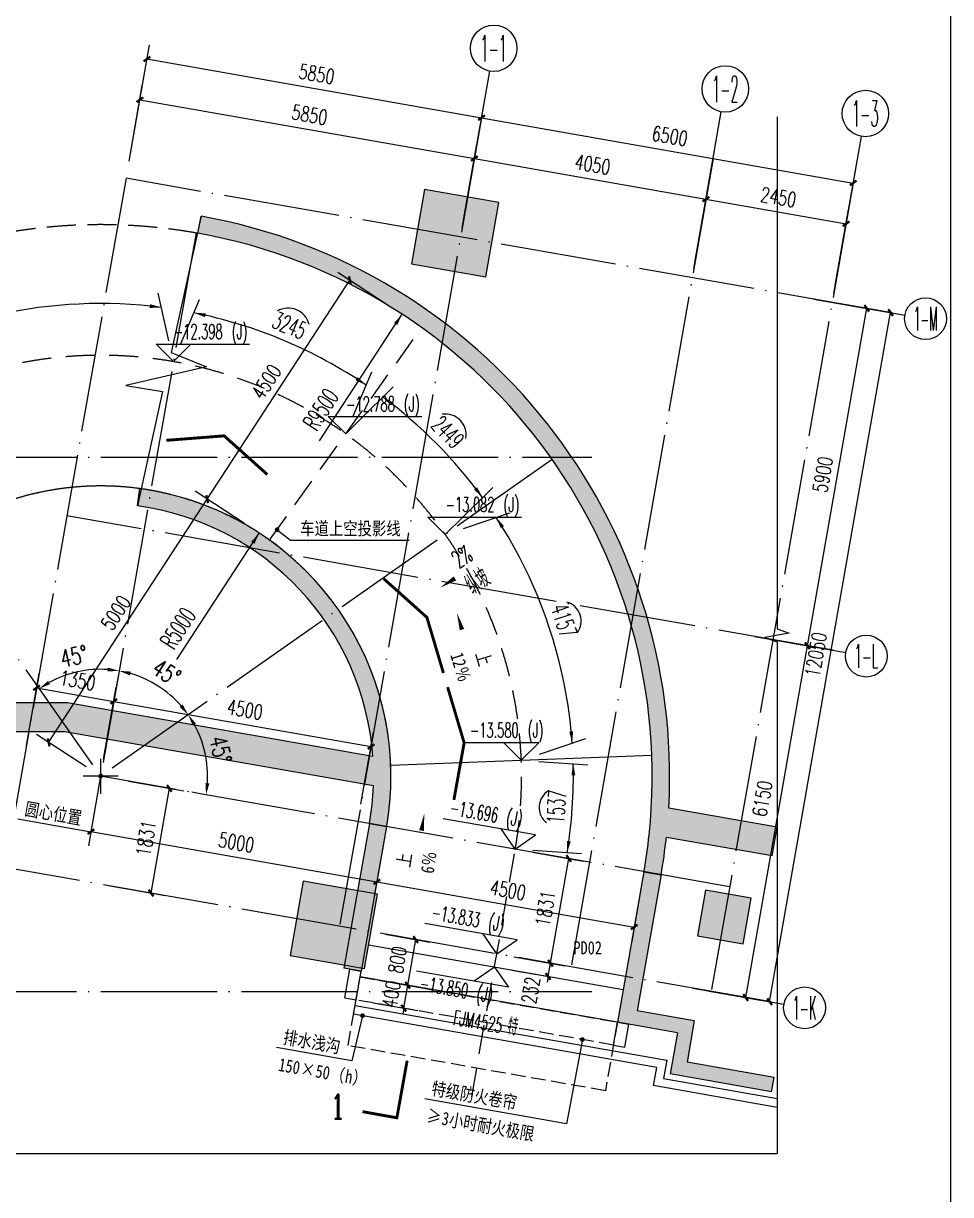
# Model space of a CAD drawing. Header units: millimetres. Extents: x 434053 to 1059003, y -2417481 to 936527.
# Drawn here: x 565669 to 581639, y -2044469 to -2024300 of the extents above; entities that cross this region are included whole.
import ezdxf
from ezdxf.enums import TextEntityAlignment as Align

# ---------------------------------------------------------------- set-up
doc = ezdxf.new("R2010")
doc.units = ezdxf.units.MM
doc.header["$LTSCALE"] = 1000
doc.header["$MEASUREMENT"] = 0
for name, pattern in [('__DASH', [0.35, 0.25, -0.1]), ('ACAD_ISO02W100', [15, 12, -3]), ('DASH', [0.35, 0.25, -0.1]), ('DASHED2', [0.375, 0.25, -0.125]), ('DOTE', [2.42, 2, -0.2, 0.02, -0.2])]:
    doc.linetypes.add(name, pattern=pattern)
doc.layers.get('Defpoints').update_dxf_attribs({"color": 6})
for name, color, linetype in [('A-ANNO-DIMS', 3, 'Continuous'), ('A-ANNO-ELEV', 3, 'Continuous'), ('A-ANNO-SYMB', 3, 'Continuous'), ('A-AXIS', 16, 'DOTE'), ('A-COLS', 6, 'Continuous'), ('A-FLOR-STRS', 2, 'Continuous'), ('A_WALL(防火墙)', 151, 'Continuous'), ('AXIS', 3, 'Continuous'), ('AXIS_TEXT', 7, 'Continuous'), ('COLUMN', 5, 'Continuous'), ('DIM_SYMB', 3, 'Continuous'), ('DOTE', 16, 'DOTE'), ('PUB_HATCH', 8, 'Continuous'), ('PUB_TEXT', 7, 'Continuous'), ('WINDOW_TEXT', 7, 'Continuous'), ('人防墙', 6, 'Continuous'), ('投影线', 6, 'ACAD_ISO02W100'), ('水沟+分水线', 133, 'Continuous'), ('车道中心线', 6, 'Continuous'), ('防火卷帘', 141, 'Continuous')]:
    doc.layers.add(name, color=color, linetype=linetype)
doc.layers.add('A-ANNO-TEXT', color=7, linetype='Continuous', lineweight=25)
doc.styles.add('_TCH_AXIS', font='COMPLEX', dxfattribs={"bigfont": 'GBCBIG'})
doc.styles.add('_TCH_DIM', font='SIMPLEX.shx', dxfattribs={"width": 0.8, "height": 3, "bigfont": 'GBCBIG.shx'})
doc.styles.add('_TCH_DIM_T3', font='SIMPLEX', dxfattribs={"width": 0.705882, "bigfont": 'GBCBIG'})
doc.styles.add('_TCH_LABEL', font='COMPLEX', dxfattribs={"bigfont": 'GBCBIG'})
doc.styles.add('_TCH_WINDOW', font='SIMPLEX.shx', dxfattribs={"width": 0.8, "height": 3.5, "bigfont": 'GBCBIG.shx'})
doc.styles.add('COMPLEX', font='COMPLEX')
doc.styles.add('TITXV', font='', dxfattribs={"width": 0.8})
doc.styles.add('宋体', font='', dxfattribs={"width": 0.8})
doc.styles.get('TITXV').set_extended_font_data('SimSun')
doc.styles.get('宋体').set_extended_font_data('SimSun')
doc.dimstyles.new('_TCH_ARCH&&100', dxfattribs={"dimtxt": 255, "dimasz": 100, "dimexe": 250, "dimexo": 300, "dimgap": 122.5, "dimtad": 1, "dimdec": 0, "dimzin": 0, "dimdsep": 46, "dimtxsty": '_TCH_DIM_T3', "dimblk": 'ARCHTICK', "dimcen": 0.09, "dimclrt": 7, "dimazin": 2, "dimtfac": 1, "dimtdec": 0, "dimtix": 1, "dimtmove": 2, "dimatfit": 3, "dimfxl": 1, "dimtolj": 1, "dimtzin": 0, "dimarcsym": 0})
doc.dimstyles.new('_TCH_ARROW&&100', dxfattribs={"dimtxt": 297.5, "dimasz": 200, "dimexe": 250, "dimexo": 300, "dimgap": 126.25, "dimtad": 1, "dimdec": 0, "dimzin": 0, "dimdsep": 46, "dimtxsty": '_TCH_DIM_T3', "dimcen": 0.09, "dimclrt": 7, "dimazin": 2, "dimtfac": 1, "dimtdec": 0, "dimtix": 1, "dimtmove": 2, "dimatfit": 3, "dimfxl": 1, "dimtolj": 1, "dimtzin": 0, "dimarcsym": 0})

# ---------------------------------------------------------------- blocks, each defined once
blk = doc.blocks.new('adagagfdhfgdfgfdg')
at = {"layer": 'PUB_HATCH'}
for points in [[(47598, 30036), (47724, 30355, 0.379184), (39669, 40553), (39616, 40258, -0.393611), (47386, 29897)], [(42733, 30900), (42936, 30709, 0.386304), (38617, 35861), (38576, 35564, -0.354249), (42627, 31250)], [(37324, 31674), (37368, 32174), (23800, 32174), (23500, 31674)], [(42733, 30900), (42627, 31250), (37368, 32174), (37324, 31674), (42637, 30741)], [(42864, 30042, 0.033567), (42936, 30709), (42733, 30900), (42637, 30741, -0.034646), (42569, 30094)], [(49591, 30028), (47724, 30355), (47598, 30036), (47683, 29855), (49504, 29535)], [(42569, 30094), (42131, 27601), (42426, 27549), (42864, 30042)], [(47592, 29212, 0.01657), (47683, 29855), (47598, 30036), (47386, 29897, -0.016828), (47296, 29264)], [(47296, 29264), (46841, 26672), (47180, 26866), (47592, 29212)], [(47875, 26491), (48165, 26694), (47180, 26866), (46841, 26672)], [(48165, 26694), (47875, 26491), (47751, 25782), (48040, 25985)], [(49539, 25722), (48040, 25985), (47751, 25782), (49496, 25475)]]:
    blk.add_hatch(color=256, dxfattribs=at).paths.add_polyline_path(points)
at = {"layer": '人防墙'}
for p, q in [((39616, 40258), (39669, 40553)), ((38576, 35564), (38617, 35861)), ((37368, 32174), (23800, 32174)), ((42627, 31250), (37368, 32174)), ((37324, 31674), (23500, 31674)), ((42637, 30741), (37324, 31674)), ((49591, 30028), (47724, 30355)), ((42569, 30094), (42131, 27601)), ((42569, 30094), (42864, 30042)), ((42864, 30042), (42569, 30094)), ((42864, 30042), (42426, 27549)), ((49504, 29535), (47683, 29855)), ((49504, 29535), (49591, 30028)), ((47296, 29264), (46841, 26672)), ((47592, 29212), (47296, 29264)), ((47296, 29264), (47592, 29212)), ((47592, 29212), (47180, 26866)), ((42426, 27549), (42131, 27601)), ((48165, 26694), (47180, 26866)), ((47875, 26491), (46841, 26672)), ((48165, 26694), (48040, 25985)), ((47875, 26491), (47751, 25782)), ((49539, 25722), (48040, 25985)), ((49496, 25475), (47751, 25782)), ((49496, 25475), (49539, 25722))]:
    blk.add_line(p, q, dxfattribs=at)
for radius, start, end in [(9800, 356.7744, 79.838), (9500, 353.8975, 79.838), (5000, 357.7313, 82.2182), (4700, 4.1916, 82.2182), (4700, 350.0412, 357.9783), (5000, 350.0412, 357.7313), (9500, 350.0412, 353.8975), (9800, 350.0412, 353.8384)]:
    blk.add_arc((37940, 30907), radius, start, end, dxfattribs=at)
blk = doc.blocks.new('sdfgsdfghfh')
at = {"layer": 'A-AXIS'}
for p, q in [((12449371.2, 1071489.8), (12486866.8, 1071489.8)), ((12449371.2, 1062289.8), (12486866.8, 1062289.8))]:
    blk.add_line(p, q, dxfattribs=at)
blk = doc.blocks.new('_ArchTick')
at = {"color": 0, "linetype": 'ByBlock', "const_width": 0.4}
blk.add_lwpolyline([(-0.5, -0.5), (0.5, 0.5)], dxfattribs=at)
blk = doc.blocks.new('*D2559')
at = {"layer": 'AXIS', "color": 0, "lineweight": -2, "transparency": 16777216}
for p, q in [((20759, 83163), (22047, 82937)), ((19716, 71112), (21800, 82980)), ((18675, 71295), (19963, 71069))]:
    blk.add_line(p, q, dxfattribs=at)
at = {"layer": 'Defpoints', "color": 0, "transparency": 16777216}
for p in [(20463, 83215), (21800, 82980), (18379, 71346)]:
    blk.add_point(p, dxfattribs=at)
at = {"layer": 'AXIS', "color": 0, "lineweight": -2, "transparency": 16777216, "xscale": 100, "yscale": 100, "zscale": 100}
for p, rotation in [((21800, 82980), 80.04131920949962), ((19716, 71112), 260.0413192094996)]:
    blk.add_blockref('_ArchTick', p, dxfattribs=dict(at, rotation=rotation))
at = {"layer": 'AXIS', "color": 7, "transparency": 16777216, "insert": (20512, 77089), "char_height": 255, "attachment_point": 5, "rotation": 80.0413, "style": '_TCH_DIM_T3'}
blk.add_mtext('\\A1;12050', dxfattribs=at)
blk = doc.blocks.new('*D2560')
at = {"layer": 'AXIS', "color": 0, "lineweight": -2, "transparency": 16777216}
for p, q in [((20069, 77294), (20614, 77198)), ((19304, 71184), (20367, 77242)), ((19006, 71237), (19550, 71141))]:
    blk.add_line(p, q, dxfattribs=at)
at = {"layer": 'Defpoints', "color": 0, "transparency": 16777216}
for p in [(19774, 77346), (20367, 77242), (18710, 71288)]:
    blk.add_point(p, dxfattribs=at)
at = {"layer": 'AXIS', "color": 0, "lineweight": -2, "transparency": 16777216, "xscale": 100, "yscale": 100, "zscale": 100}
for p, rotation in [((20367, 77242), 80.04131921271001), ((19304, 71184), 260.04131921271)]:
    blk.add_blockref('_ArchTick', p, dxfattribs=dict(at, rotation=rotation))
at = {"layer": 'AXIS', "color": 7, "transparency": 16777216, "insert": (19589, 74608), "char_height": 255, "attachment_point": 5, "rotation": 80.0413, "style": '_TCH_DIM_T3'}
blk.add_mtext('\\A1;6150', dxfattribs=at)
blk = doc.blocks.new('*D2561')
at = {"layer": 'AXIS', "color": 0, "lineweight": -2, "transparency": 16777216}
for p, q in [((21090, 83105), (21634, 83009)), ((20367, 77242), (21388, 83053)), ((20069, 77294), (20614, 77198))]:
    blk.add_line(p, q, dxfattribs=at)
at = {"layer": 'Defpoints', "color": 0, "transparency": 16777216}
for p in [(20794, 83157), (21388, 83053), (19774, 77346)]:
    blk.add_point(p, dxfattribs=at)
at = {"layer": 'AXIS', "color": 0, "lineweight": -2, "transparency": 16777216, "xscale": 100, "yscale": 100, "zscale": 100}
for p, rotation in [((21388, 83053), 80.04131921271005), ((20367, 77242), 260.0413192127101)]:
    blk.add_blockref('_ArchTick', p, dxfattribs=dict(at, rotation=rotation))
at = {"layer": 'AXIS', "color": 7, "transparency": 16777216, "insert": (20631, 80190), "char_height": 255, "attachment_point": 5, "rotation": 80.0413, "style": '_TCH_DIM_T3'}
blk.add_mtext('\\A1;5900', dxfattribs=at)
blk = doc.blocks.new('*D2562')
at = {"layer": 'AXIS', "color": 0, "lineweight": -2, "transparency": 16777216}
for p, q in [((8682, 85588), (9034, 87593)), ((8991, 87347), (14753, 86336)), ((14444, 84576), (14796, 86582))]:
    blk.add_line(p, q, dxfattribs=at)
at = {"layer": 'Defpoints', "color": 0, "transparency": 16777216}
for p in [(14753, 86336), (8630, 85293), (14392, 84281)]:
    blk.add_point(p, dxfattribs=at)
at = {"layer": 'AXIS', "color": 0, "lineweight": -2, "transparency": 16777216, "xscale": 100, "yscale": 100, "zscale": 100}
for p, rotation in [((8991, 87347), 170.041319212712), ((14753, 86336), 350.0413192127119)]:
    blk.add_blockref('_ArchTick', p, dxfattribs=dict(at, rotation=rotation))
at = {"layer": 'AXIS', "color": 7, "transparency": 16777216, "insert": (11915, 87088), "char_height": 255, "attachment_point": 5, "rotation": 350.0413, "style": '_TCH_DIM_T3'}
blk.add_mtext('\\A1;5850', dxfattribs=at)
blk = doc.blocks.new('*D2563')
at = {"layer": 'AXIS', "color": 0, "lineweight": -2, "transparency": 16777216}
for p, q in [((14444, 84576), (14796, 86582)), ((14753, 86336), (21155, 85211)), ((20846, 83452), (21198, 85458))]:
    blk.add_line(p, q, dxfattribs=at)
at = {"layer": 'Defpoints', "color": 0, "transparency": 16777216}
for p in [(21155, 85211), (14392, 84281), (20794, 83157)]:
    blk.add_point(p, dxfattribs=at)
at = {"layer": 'AXIS', "color": 0, "lineweight": -2, "transparency": 16777216, "xscale": 100, "yscale": 100, "zscale": 100}
for p, rotation in [((14753, 86336), 170.0413192127121), ((21155, 85211), 350.0413192127121)]:
    blk.add_blockref('_ArchTick', p, dxfattribs=dict(at, rotation=rotation))
at = {"layer": 'AXIS', "color": 7, "transparency": 16777216, "insert": (17997, 86020), "char_height": 255, "attachment_point": 5, "rotation": 350.0413, "style": '_TCH_DIM_T3'}
blk.add_mtext('\\A1;6500', dxfattribs=at)
blk = doc.blocks.new('*D2564')
at = {"layer": 'AXIS', "color": 0, "lineweight": -2, "transparency": 16777216}
for p, q in [((8682, 85588), (8911, 86891)), ((8868, 86645), (14630, 85633)), ((14444, 84576), (14673, 85879))]:
    blk.add_line(p, q, dxfattribs=at)
at = {"layer": 'Defpoints', "color": 0, "transparency": 16777216}
for p in [(14630, 85633), (8630, 85293), (14392, 84281)]:
    blk.add_point(p, dxfattribs=at)
at = {"layer": 'AXIS', "color": 0, "lineweight": -2, "transparency": 16777216, "xscale": 100, "yscale": 100, "zscale": 100}
for p, rotation in [((8868, 86645), 170.0413192127131), ((14630, 85633), 350.0413192127131)]:
    blk.add_blockref('_ArchTick', p, dxfattribs=dict(at, rotation=rotation))
at = {"layer": 'AXIS', "color": 7, "transparency": 16777216, "insert": (11792, 86385), "char_height": 255, "attachment_point": 5, "rotation": 350.0413, "style": '_TCH_DIM_T3'}
blk.add_mtext('\\A1;5850', dxfattribs=at)
blk = doc.blocks.new('*D2565')
at = {"layer": 'AXIS', "color": 0, "lineweight": -2, "transparency": 16777216}
for p, q in [((14444, 84576), (14673, 85879)), ((14630, 85633), (18619, 84933)), ((18433, 83876), (18662, 85179))]:
    blk.add_line(p, q, dxfattribs=at)
at = {"layer": 'Defpoints', "color": 0, "transparency": 16777216}
for p in [(18619, 84933), (14392, 84281), (18381, 83581)]:
    blk.add_point(p, dxfattribs=at)
at = {"layer": 'AXIS', "color": 0, "lineweight": -2, "transparency": 16777216, "xscale": 100, "yscale": 100, "zscale": 100}
for p, rotation in [((14630, 85633), 170.0413192127131), ((18619, 84933), 350.0413192127131)]:
    blk.add_blockref('_ArchTick', p, dxfattribs=dict(at, rotation=rotation))
at = {"layer": 'AXIS', "color": 7, "transparency": 16777216, "insert": (16667, 85529), "char_height": 255, "attachment_point": 5, "rotation": 350.0413, "style": '_TCH_DIM_T3'}
blk.add_mtext('\\A1;4050', dxfattribs=at)
blk = doc.blocks.new('*D2566')
at = {"layer": 'AXIS', "color": 0, "lineweight": -2, "transparency": 16777216}
for p, q in [((18433, 83876), (18662, 85179)), ((18619, 84933), (21032, 84509)), ((20846, 83452), (21075, 84755))]:
    blk.add_line(p, q, dxfattribs=at)
at = {"layer": 'Defpoints', "color": 0, "transparency": 16777216}
for p in [(21032, 84509), (18381, 83581), (20794, 83157)]:
    blk.add_point(p, dxfattribs=at)
at = {"layer": 'AXIS', "color": 0, "lineweight": -2, "transparency": 16777216, "xscale": 100, "yscale": 100, "zscale": 100}
for p, rotation in [((18619, 84933), 170.0413192127132), ((21032, 84509), 350.0413192127132)]:
    blk.add_blockref('_ArchTick', p, dxfattribs=dict(at, rotation=rotation))
at = {"layer": 'AXIS', "color": 7, "transparency": 16777216, "insert": (19868, 84967), "char_height": 255, "attachment_point": 5, "rotation": 350.0413, "style": '_TCH_DIM_T3'}
blk.add_mtext('\\A1;2450', dxfattribs=at)
blk = doc.blocks.new('_AXISO')
blk.add_circle((0, 0), 0.5)
at = {"layer": 'AXIS_TEXT', "style": 'COMPLEX', "width": 1.041667}
blk.add_attdef('A', text='', height=0.56, dxfattribs=at).set_placement((-0.25, -0.28), (0.25, -0.28), align=Align.FIT)
blk = doc.blocks.new('*D1616')
at = {"layer": 'A-ANNO-DIMS', "color": 0, "lineweight": -2, "transparency": 16777216}
for p, q in [((566948, -2037561), (566789, -2038465)), ((566832, -2038219), (571757, -2039083)), ((571872, -2038426), (571713, -2039330))]:
    blk.add_line(p, q, dxfattribs=at)
at = {"layer": 'Defpoints', "color": 0, "transparency": 16777216}
for p in [(566999, -2037266), (571924, -2038130), (571757, -2039083)]:
    blk.add_point(p, dxfattribs=at)
at = {"layer": 'A-ANNO-DIMS', "color": 0, "lineweight": -2, "transparency": 16777216, "xscale": 100, "yscale": 100, "zscale": 100}
for p, rotation in [((566832, -2038219), 170.0412728512256), ((571757, -2039083), 350.0412728512256)]:
    blk.add_blockref('_ArchTick', p, dxfattribs=dict(at, rotation=rotation))
at = {"layer": 'A-ANNO-DIMS', "color": 7, "transparency": 16777216, "insert": (569338, -2038405), "char_height": 255, "attachment_point": 5, "rotation": 350.0413, "style": '_TCH_DIM_T3'}
blk.add_mtext('\\A1;5000', dxfattribs=at)
blk = doc.blocks.new('*D1617')
at = {"layer": 'A-ANNO-DIMS', "color": 0, "lineweight": -2, "transparency": 16777216}
for p, q in [((571872, -2038426), (571713, -2039330)), ((571757, -2039083), (576189, -2039862)), ((576304, -2039204), (576146, -2040108))]:
    blk.add_line(p, q, dxfattribs=at)
at = {"layer": 'Defpoints', "color": 0, "transparency": 16777216}
for p in [(571924, -2038130), (576356, -2038908), (576189, -2039862)]:
    blk.add_point(p, dxfattribs=at)
at = {"layer": 'A-ANNO-DIMS', "color": 0, "lineweight": -2, "transparency": 16777216, "xscale": 100, "yscale": 100, "zscale": 100}
for p, rotation in [((571757, -2039083), 170.0412728512256), ((576189, -2039862), 350.0412728512256)]:
    blk.add_blockref('_ArchTick', p, dxfattribs=dict(at, rotation=rotation))
at = {"layer": 'A-ANNO-DIMS', "color": 7, "transparency": 16777216, "insert": (574016, -2039226), "char_height": 255, "attachment_point": 5, "rotation": 350.0413, "style": '_TCH_DIM_T3'}
blk.add_mtext('\\A1;4500', dxfattribs=at)
blk = doc.blocks.new('*D1622')
at = {"layer": 'A-ANNO-DIMS', "color": 0, "lineweight": -2, "transparency": 16777216}
for p, q in [((571764, -2040773), (572534, -2040908)), ((572219, -2041259), (572288, -2040865)), ((572288, -2040865), (572305, -2040766)), ((571695, -2041167), (572465, -2041302)), ((572219, -2041259), (572202, -2041357))]:
    blk.add_line(p, q, dxfattribs=at)
at = {"layer": 'Defpoints', "color": 0, "transparency": 16777216}
for p in [(571469, -2040721), (572288, -2040865), (571400, -2041115)]:
    blk.add_point(p, dxfattribs=at)
at = {"layer": 'A-ANNO-DIMS', "color": 0, "lineweight": -2, "transparency": 16777216, "xscale": 100, "yscale": 100, "zscale": 100}
for p, rotation in [((572288, -2040865), 260.0653789830112), ((572219, -2041259), 80.06537898301129)]:
    blk.add_blockref('_ArchTick', p, dxfattribs=dict(at, rotation=rotation))
at = {"layer": 'A-ANNO-DIMS', "color": 7, "transparency": 16777216, "insert": (572007, -2041019), "char_height": 255, "attachment_point": 5, "rotation": 80.0654, "style": '_TCH_DIM_T3'}
blk.add_mtext('\\A1;400', dxfattribs=at)
blk = doc.blocks.new('*D1623')
at = {"layer": 'A-ANNO-DIMS', "color": 0, "lineweight": -2, "transparency": 16777216}
for p, q in [((571902, -2039985), (572672, -2040120)), ((572288, -2040865), (572426, -2040077)), ((571764, -2040773), (572534, -2040908))]:
    blk.add_line(p, q, dxfattribs=at)
at = {"layer": 'Defpoints', "color": 0, "transparency": 16777216}
for p in [(571607, -2039934), (572426, -2040077), (571469, -2040721)]:
    blk.add_point(p, dxfattribs=at)
at = {"layer": 'A-ANNO-DIMS', "color": 0, "lineweight": -2, "transparency": 16777216, "xscale": 100, "yscale": 100, "zscale": 100}
for p, rotation in [((572426, -2040077), 80.06537898301377), ((572288, -2040865), 260.0653789830138)]:
    blk.add_blockref('_ArchTick', p, dxfattribs=dict(at, rotation=rotation))
at = {"layer": 'A-ANNO-DIMS', "color": 7, "transparency": 16777216, "insert": (572111, -2040428), "char_height": 255, "attachment_point": 5, "rotation": 80.0654, "style": '_TCH_DIM_T3'}
blk.add_mtext('\\A1;800', dxfattribs=at)
blk = doc.blocks.new('*D1642')
at = {"layer": 'A-ANNO-DIMS', "color": 0, "lineweight": -2, "transparency": 16777216}
for p, q in [((574119, -2040375), (574992, -2040528)), ((574706, -2040713), (574746, -2040485)), ((574746, -2040485), (574763, -2040386)), ((574079, -2040603), (574952, -2040756)), ((574706, -2040713), (574688, -2040812))]:
    blk.add_line(p, q, dxfattribs=at)
at = {"layer": 'Defpoints', "color": 0, "transparency": 16777216}
for p in [(573823, -2040323), (574746, -2040485), (573783, -2040551)]:
    blk.add_point(p, dxfattribs=at)
at = {"layer": 'A-ANNO-DIMS', "color": 0, "lineweight": -2, "transparency": 16777216, "xscale": 100, "yscale": 100, "zscale": 100}
for p, rotation in [((574746, -2040485), 260.0408951718901), ((574706, -2040713), 80.04089517189011)]:
    blk.add_blockref('_ArchTick', p, dxfattribs=dict(at, rotation=rotation))
at = {"layer": 'A-ANNO-DIMS', "color": 7, "transparency": 16777216, "insert": (574410, -2040951), "char_height": 255, "attachment_point": 5, "rotation": 80.0409, "style": '_TCH_DIM_T3'}
blk.add_mtext('\\A1;232', dxfattribs=at)
blk = doc.blocks.new('*D1643')
at = {"layer": 'A-ANNO-DIMS', "color": 0, "lineweight": -2, "transparency": 16777216}
for p, q in [((574436, -2038571), (575309, -2038725)), ((574746, -2040485), (575062, -2038681)), ((574119, -2040375), (574992, -2040528))]:
    blk.add_line(p, q, dxfattribs=at)
at = {"layer": 'Defpoints', "color": 0, "transparency": 16777216}
for p in [(574140, -2038519), (575062, -2038681), (573823, -2040323)]:
    blk.add_point(p, dxfattribs=at)
at = {"layer": 'A-ANNO-DIMS', "color": 0, "lineweight": -2, "transparency": 16777216, "xscale": 100, "yscale": 100, "zscale": 100}
for p, rotation in [((575062, -2038681), 80.04089517189601), ((574746, -2040485), 260.040895171896)]:
    blk.add_blockref('_ArchTick', p, dxfattribs=dict(at, rotation=rotation))
at = {"layer": 'A-ANNO-DIMS', "color": 7, "transparency": 16777216, "insert": (574658, -2039540), "char_height": 255, "attachment_point": 5, "rotation": 80.0409, "style": '_TCH_DIM_T3'}
blk.add_mtext('\\A1;1831', dxfattribs=at)
blk = doc.blocks.new('*D1657')
at = {"layer": 'A-ANNO-DIMS', "color": 0, "lineweight": -2, "transparency": 16777216}
for p, q in [((568427, -2036265), (568304, -2036351)), ((568716, -2037567), (568568, -2037541))]:
    blk.add_line(p, q, dxfattribs=at)
blk.add_arc((566999, -2037266), 1843, 356.2613, 28.8208, dxfattribs=at)
at = {"layer": 'A-ANNO-DIMS', "color": 0, "transparency": 16777216}
for points in [[(568586, -2036395), (568642, -2036359), (568508, -2036207)], [(568872, -2037390), (568805, -2037382), (568815, -2037584)]]:
    blk.add_solid(points, dxfattribs=at)
at = {"layer": 'Defpoints', "color": 0, "transparency": 16777216}
for p in [(568672, -2036093), (568835, -2037104), (566999, -2037266), (569012, -2037619)]:
    blk.add_point(p, dxfattribs=at)
at = {"layer": 'A-ANNO-DIMS', "color": 7, "transparency": 16777216, "insert": (569067, -2036806), "char_height": 297.5, "attachment_point": 5, "rotation": 282.5411, "style": '_TCH_DIM_T3'}
blk.add_mtext('\\A1;45°', dxfattribs=at)
blk = doc.blocks.new('*D1658')
at = {"layer": 'A-ANNO-DIMS', "color": 0, "lineweight": -2, "transparency": 16777216}
for p, q in [((567301, -2035549), (567275, -2035696)), ((568427, -2036265), (568304, -2036351))]:
    blk.add_line(p, q, dxfattribs=at)
blk.add_arc((566999, -2037266), 1843, 41.2617, 73.8208, dxfattribs=at)
at = {"layer": 'A-ANNO-DIMS', "color": 0, "transparency": 16777216}
for points in [[(567505, -2035528), (567521, -2035463), (567318, -2035450)], [(568411, -2036029), (568359, -2036071), (568508, -2036207)]]:
    blk.add_solid(points, dxfattribs=at)
at = {"layer": 'Defpoints', "color": 0, "transparency": 16777216}
for p in [(567353, -2035253), (568183, -2035853), (568672, -2036093), (566999, -2037266)]:
    blk.add_point(p, dxfattribs=at)
at = {"layer": 'A-ANNO-DIMS', "color": 7, "transparency": 16777216, "insert": (568136, -2035478), "char_height": 297.5, "attachment_point": 5, "rotation": 327.5412, "style": '_TCH_DIM_T3'}
blk.add_mtext('\\A1;45°', dxfattribs=at)
blk = doc.blocks.new('*D1659')
at = {"layer": 'A-ANNO-DIMS', "color": 0, "lineweight": -2, "transparency": 16777216}
for p, q in [((567301, -2035549), (567275, -2035696)), ((565999, -2035838), (566085, -2035961))]:
    blk.add_line(p, q, dxfattribs=at)
blk.add_arc((566999, -2037266), 1843, 86.2617, 118.8208, dxfattribs=at)
at = {"layer": 'A-ANNO-DIMS', "color": 0, "transparency": 16777216}
for points in [[(567124, -2035393), (567116, -2035460), (567318, -2035450)], [(566129, -2035679), (566093, -2035623), (565941, -2035757)]]:
    blk.add_solid(points, dxfattribs=at)
at = {"layer": 'Defpoints', "color": 0, "transparency": 16777216}
for p in [(567353, -2035253), (566837, -2035430), (565826, -2035593), (566999, -2037266)]:
    blk.add_point(p, dxfattribs=at)
at = {"layer": 'A-ANNO-DIMS', "color": 7, "transparency": 16777216, "insert": (566539, -2035198), "char_height": 297.5, "attachment_point": 5, "rotation": 12.5412, "style": '_TCH_DIM_T3'}
blk.add_mtext('\\A1;45°', dxfattribs=at)
blk = doc.blocks.new('*D1661')
at = {"layer": 'A-ANNO-DIMS', "color": 0, "lineweight": -2, "transparency": 16777216}
for p, q in [((567477, -2037349), (568430, -2037517)), ((567867, -2039277), (568183, -2037473)), ((567161, -2039153), (568113, -2039320))]:
    blk.add_line(p, q, dxfattribs=at)
at = {"layer": 'Defpoints', "color": 0, "transparency": 16777216}
for p in [(567182, -2037298), (568183, -2037473), (566865, -2039101)]:
    blk.add_point(p, dxfattribs=at)
at = {"layer": 'A-ANNO-DIMS', "color": 0, "lineweight": -2, "transparency": 16777216, "xscale": 100, "yscale": 100, "zscale": 100}
for p, rotation in [((568183, -2037473), 80.04131921270793), ((567867, -2039277), 260.0413192127079)]:
    blk.add_blockref('_ArchTick', p, dxfattribs=dict(at, rotation=rotation))
at = {"layer": 'A-ANNO-DIMS', "color": 7, "transparency": 16777216, "insert": (567779, -2038332), "char_height": 255, "attachment_point": 5, "rotation": 80.0413, "style": '_TCH_DIM_T3'}
blk.add_mtext('\\A1;1831', dxfattribs=at)
blk = doc.blocks.new('*D1662')
at = {"layer": 'A-ANNO-DIMS', "color": 0, "lineweight": -2, "transparency": 16777216}
for p, q in [((567051, -2036970), (567269, -2035729)), ((567226, -2035976), (571658, -2036754)), ((571483, -2037748), (571701, -2036508))]:
    blk.add_line(p, q, dxfattribs=at)
at = {"layer": 'Defpoints', "color": 0, "transparency": 16777216}
for p in [(571658, -2036754), (566999, -2037266), (571431, -2038044)]:
    blk.add_point(p, dxfattribs=at)
at = {"layer": 'A-ANNO-DIMS', "color": 0, "lineweight": -2, "transparency": 16777216, "xscale": 100, "yscale": 100, "zscale": 100}
for p, rotation in [((567226, -2035976), 170.0413192126909), ((571658, -2036754), 350.0413192126909)]:
    blk.add_blockref('_ArchTick', p, dxfattribs=dict(at, rotation=rotation))
at = {"layer": 'A-ANNO-DIMS', "color": 7, "transparency": 16777216, "insert": (569485, -2036118), "char_height": 255, "attachment_point": 5, "rotation": 350.0413, "style": '_TCH_DIM_T3'}
blk.add_mtext('\\A1;4500', dxfattribs=at)
blk = doc.blocks.new('*D1663')
at = {"layer": 'A-ANNO-DIMS', "color": 0, "lineweight": -2, "transparency": 16777216}
for p, q in [((565721, -2036737), (565939, -2035496)), ((565896, -2035742), (567226, -2035976)), ((567051, -2036970), (567269, -2035729))]:
    blk.add_line(p, q, dxfattribs=at)
at = {"layer": 'Defpoints', "color": 0, "transparency": 16777216}
for p in [(567226, -2035976), (565670, -2037032), (566999, -2037266)]:
    blk.add_point(p, dxfattribs=at)
at = {"layer": 'A-ANNO-DIMS', "color": 0, "lineweight": -2, "transparency": 16777216, "xscale": 100, "yscale": 100, "zscale": 100}
for p, rotation in [((565896, -2035742), 170.0413192126913), ((567226, -2035976), 350.0413192126913)]:
    blk.add_blockref('_ArchTick', p, dxfattribs=dict(at, rotation=rotation))
at = {"layer": 'A-ANNO-DIMS', "color": 7, "transparency": 16777216, "insert": (566604, -2035613), "char_height": 255, "attachment_point": 5, "rotation": 350.0413, "style": '_TCH_DIM_T3'}
blk.add_mtext('\\A1;1350', dxfattribs=at)
blk = doc.blocks.new('*D1664')
at = {"layer": 'A-ANNO-DIMS', "color": 0, "lineweight": -2, "transparency": 16777216}
for p, q in [((569479, -2032913), (568625, -2032357)), ((566104, -2036682), (568835, -2032493)), ((566748, -2037102), (565895, -2036545))]:
    blk.add_line(p, q, dxfattribs=at)
at = {"layer": 'Defpoints', "color": 0, "transparency": 16777216}
for p in [(568835, -2032493), (569730, -2033077), (566999, -2037266)]:
    blk.add_point(p, dxfattribs=at)
at = {"layer": 'A-ANNO-DIMS', "color": 0, "lineweight": -2, "transparency": 16777216, "xscale": 100, "yscale": 100, "zscale": 100}
for p, rotation in [((568835, -2032493), 56.89911814805754), ((566104, -2036682), 236.8991181480575)]:
    blk.add_blockref('_ArchTick', p, dxfattribs=dict(at, rotation=rotation))
at = {"layer": 'A-ANNO-DIMS', "color": 7, "transparency": 16777216, "insert": (567260, -2034451), "char_height": 255, "attachment_point": 5, "rotation": 56.8991, "style": '_TCH_DIM_T3'}
blk.add_mtext('\\A1;5000', dxfattribs=at)
blk = doc.blocks.new('*D1665')
at = {"layer": 'A-ANNO-DIMS', "color": 0, "lineweight": -2, "transparency": 16777216}
for p, q in [((571936, -2029144), (571083, -2028587)), ((568835, -2032493), (571292, -2028724)), ((569479, -2032913), (568625, -2032357))]:
    blk.add_line(p, q, dxfattribs=at)
at = {"layer": 'Defpoints', "color": 0, "transparency": 16777216}
for p in [(571292, -2028724), (572187, -2029308), (569730, -2033077)]:
    blk.add_point(p, dxfattribs=at)
at = {"layer": 'A-ANNO-DIMS', "color": 0, "lineweight": -2, "transparency": 16777216, "xscale": 100, "yscale": 100, "zscale": 100}
for p, rotation in [((571292, -2028724), 56.89911814805679), ((568835, -2032493), 236.8991181480568)]:
    blk.add_blockref('_ArchTick', p, dxfattribs=dict(at, rotation=rotation))
at = {"layer": 'A-ANNO-DIMS', "color": 7, "transparency": 16777216, "insert": (569854, -2030472), "char_height": 255, "attachment_point": 5, "rotation": 56.8991, "style": '_TCH_DIM_T3'}
blk.add_mtext('\\A1;4500', dxfattribs=at)
blk = doc.blocks.new('_FZH')
blk.add_lwpolyline([(-0.5, -0.5), (0.5, -0.5), (0.5, 0.5), (-0.5, 0.5)], close=True)
at = {"layer": 'PUB_HATCH'}
blk.add_solid([(-0.5, -0.5), (0.5, -0.5), (-0.5, 0.5), (0.5, 0.5)], dxfattribs=at)
blk = doc.blocks.new('$DorLib2D$00000037')
at = {"linetype": 'DASH'}
blk.add_line((0.5, 0), (-0.5, 0), dxfattribs=at)
blk = doc.blocks.new('gbsfdgdreer')
at = {"layer": 'A-AXIS'}
for p, q in [((14753, 86335.5), (12308.3, 72412.5)), ((18742, 85635.2), (16297.3, 71712.1)), ((8630.4, 85292.6), (6546.5, 73424.2)), ((21828.3, 82975.3), (8630.4, 85292.6)), ((21155, 85211.5), (18710.4, 71288.4)), ((20808, 77164.2), (7610, 79481.5)), ((19744.4, 71106.8), (6546.5, 73424.2))]:
    blk.add_line(p, q, dxfattribs=at)
at = {"layer": 'AXIS'}
for p, q in [((14419, 84433.6), (14893.9, 87138)), ((18408, 83733.2), (18882.9, 86437.6)), ((20821.1, 83309.5), (21295.9, 86013.9)), ((20475.4, 83212.8), (22046.5, 82937)), ((19455, 77401.7), (21026.2, 77125.9)), ((18391.5, 71344.4), (19962.6, 71068.5))]:
    blk.add_line(p, q, dxfattribs=at)
for centre in [(22401.1, 82874.7), (21380.8, 77063.6), (20317.2, 71006.3)]:
    blk.add_circle(centre, 360, dxfattribs=at)
ref = blk.add_blockref('_AXISO', (14963.1, 87532), dxfattribs=dict(at, xscale=800, yscale=800, zscale=800))
ref.add_attrib('A', '1-1', dxfattribs={"layer": 'AXIS_TEXT', "height": 452.55, "style": '_TCH_AXIS', "width": 0.42}).set_placement((14736.8, 87305.7), (15189.3, 87305.7), align=Align.FIT)
ref = blk.add_blockref('_AXISO', (18952, 86831.6), dxfattribs=dict(at, xscale=800, yscale=800, zscale=800))
ref.add_attrib('A', '1-2', dxfattribs={"layer": 'AXIS_TEXT', "height": 452.55, "style": '_TCH_AXIS', "width": 0.381818}).set_placement((18725.8, 86605.3), (19178.3, 86605.3), align=Align.FIT)
ref = blk.add_blockref('_AXISO', (21365.1, 86407.9), dxfattribs=dict(at, xscale=800, yscale=800, zscale=800))
ref.add_attrib('A', '1-3', dxfattribs={"layer": 'AXIS_TEXT', "height": 452.55, "style": '_TCH_AXIS', "width": 0.381818}).set_placement((21138.8, 86181.6), (21591.4, 86181.6), align=Align.FIT)
at = {"layer": 'AXIS_TEXT', "style": '_TCH_AXIS'}
for s, width, p, p2 in [('1-M', 0.33871, (22197.4, 82671.1), (22604.7, 82671.1)), ('1-L', 0.375, (21177.1, 76859.9), (21584.4, 76859.9)), ('1-K', 0.35, (20113.5, 70802.6), (20520.8, 70802.6))]:
    blk.add_text(s, height=407.29, dxfattribs=dict(at, width=width)).set_placement(p, p2, align=Align.FIT)
at = {"layer": 'AXIS'}
for p1, p2, distance, picture, middle in [((8630.4, 85292.6), (14392.2, 84280.9), 2086.1, '*D2562', (11915.3, 87087.6)), ((8630.4, 85292.6), (14392.2, 84280.9), 1372.9, '*D2564', (11792, 86385.2)), ((14392.2, 84280.9), (20794.3, 83156.8), 2086.1, '*D2563', (17997.2, 86019.7)), ((14392.2, 84280.9), (18381.2, 83580.5), 1372.9, '*D2565', (16667.4, 85529.2)), ((18381.2, 83580.5), (20794.3, 83156.8), 1372.9, '*D2566', (19868.4, 84967.1)), ((18379.5, 71346.5), (20463.4, 83214.9), -1357.3, '*D2559', (20512.1, 77089.2)), ((19773.9, 77345.7), (20794.3, 83156.8), -602.4, '*D2561', (20631.2, 80190.3))]:
    dim = blk.add_aligned_dim(p1=p1, p2=p2, distance=distance, dimstyle='_TCH_ARCH&&100', dxfattribs=at)
    dim.commit()
    dim.dimension.update_dxf_attribs({"geometry": picture, "text_midpoint": middle})
dim = blk.add_linear_dim(base=(20367.3, 77241.5), p1=(18710.4, 71288.4), p2=(19773.9, 77345.7), angle=80.04132, dimstyle='_TCH_ARCH&&100', dxfattribs=at)
dim.commit()
dim.dimension.update_dxf_attribs({"geometry": '*D2560', "text_midpoint": (19589.3, 74608.2), "dimtype": 161})

msp = doc.modelspace()

# ---------------------------------------------------------------- linework, layer by layer
msp.add_line((581638.8, -2008764.3), (581638.8, -2066164.3))
msp.add_lwpolyline([(568728.4, -2027619.3), (568213.9, -2029969.1), (568823.1, -2030215.5), (567433.1, -2030535.5), (568067, -2030639.8), (567635.8, -2032608.9)])
at = {"color": 31, "linetype": 'DASH', "ltscale": 2}
for radius, start in [(9500, 79.9072), (5000, 81.94346)]:
    msp.add_arc((566999.4, -2037265.6), radius, start, 125.04125, dxfattribs=at)
at = {"layer": 'A-ANNO-DIMS'}
for p, q in [((568174.1, -2029768.9), (567991.2, -2028946.9)), ((568377.2, -2029829.6), (568703.3, -2029053.1)), ((571343.9, -2031075.4), (571670, -2030299)), ((571441.2, -2031151.5), (572039.6, -2030559)), ((573156.6, -2032883.7), (573754.9, -2032291.2)), ((573251.4, -2032996.4), (574049.5, -2032727.6)), ((574560.2, -2036882.1), (575358.3, -2036613.3)), ((574547.9, -2037009.2), (575388.1, -2037066.3)), ((574444, -2038540), (575284.1, -2038597.1))]:
    msp.add_line(p, q, dxfattribs=at)
for points in [[(568045.5, -2029190.9, 0, 66, 0), (567846.8, -2029167.7, 66, 0, 0)], [(568802, -2029325.5, 66, 0, 0), (568606.5, -2029283.6, 0, 0, 0)], [(572080.9, -2029476.9, 66, 0, 0), (572190.2, -2029309.4, 0, 0, 0)], [(571573.2, -2030529.5, 0, 66, 0), (571406.4, -2030419.2, 66, 0, 0)], [(572020.9, -2030856.3, 66, 0, 0), (571862, -2030734.9, 0, 0, 0)], [(573577.3, -2032467.1, 0, 66, 0), (573457.5, -2032307, 66, 0, 0)], [(573920, -2032976.1, 66, 0, 0), (573812.5, -2032807.4, 0, 0, 0)], [(569620.8, -2033244.6, 66, 0, 0), (569730, -2033077, 0, 0, 0)], [(575121.4, -2036693.1, 0, 66, 0), (575104.9, -2036493.8, 66, 0, 0)], [(575141.5, -2037249.3, 66, 0, 0), (575138.7, -2037049.3, 0, 0, 0)], [(575034.7, -2038580.1, 0, 66, 0), (575064.6, -2038382.4, 66, 0, 0)]]:
    msp.add_lwpolyline(points, format="xyseb", dxfattribs=at)
for points in [[(570769.5, -2031487), (572080.9, -2029476.9), (572190.2, -2029309.4)], [(568310.1, -2035255.1), (569620.8, -2033244.6), (569730, -2033077)]]:
    msp.add_lwpolyline(points, dxfattribs=at)
for start, end in [(82.61848, 122.46402), (55.82371, 78.6164), (36.11031, 53.3298), (4.03191, 33.19892), (350.7089, 1.52193)]:
    msp.add_arc((566999.4, -2037265.6), 8142.1, start, end, dxfattribs=at)
at = {"layer": 'A-ANNO-DIMS', "color": 7}
for centre, radius, start, end in [((570230.8, -2029570.8), 368.9, 13.85791, 120.5822), ((572935.1, -2031387.6), 361, 350.72985, 98.71026), ((574937.9, -2034591.6), 337.9, 322.65647, 74.57436), ((574888.8, -2037801.3), 337.9, 120.15647, 232.07436)]:
    msp.add_arc(centre, radius, start, end, dxfattribs=at)
at = {"layer": 'A-ANNO-ELEV'}
for p, q in [((568253.2, -2030124.8), (567953.2, -2029824.8)), ((567953.2, -2029824.8), (569563.7, -2029824.8)), ((568253.2, -2030124.8), (568553.2, -2029824.8)), ((571219.9, -2031370.7), (570919.9, -2031070.7)), ((570919.9, -2031070.7), (572530.4, -2031070.7)), ((571219.9, -2031370.7), (571519.9, -2031070.7)), ((572935.3, -2033102.9), (572635.3, -2032802.9)), ((572635.3, -2032802.9), (574245.8, -2032802.9)), ((572935.3, -2033102.9), (573235.3, -2032802.9)), ((574544.1, -2036688.6), (573260.4, -2036688.6)), ((574244.1, -2036988.6), (573944.1, -2036688.6)), ((574244.1, -2036988.6), (574544.1, -2036688.6)), ((574487.7, -2038276), (572901.7, -2037996.4)), ((574140.2, -2038519.4), (573896.8, -2038171.8)), ((574140.2, -2038519.4), (574487.7, -2038276)), ((574171, -2040079.3), (572585, -2039799.6)), ((573823.5, -2040322.7), (573580.1, -2039975.1)), ((573823.5, -2040322.7), (574171, -2040079.3)), ((574026.7, -2040898.7), (572440.7, -2040619)), ((573783.4, -2040551.2), (573435.8, -2040794.5)), ((573783.4, -2040551.2), (574026.7, -2040898.7))]:
    msp.add_line(p, q, dxfattribs=at)
at = {"layer": 'A-ANNO-SYMB'}
for points in [[(578650.8, -2025908.4), (578650.8, -2034723.9), (578860.8, -2034800.3), (578440.8, -2034874.4), (578650.8, -2034948.9), (578650.8, -2043764.3)], [(539259.9, -2043764.3), (558842.9, -2043764.3), (558919.3, -2043554.3), (558993.4, -2043974.3), (559067.9, -2043764.3), (578650.8, -2043764.3)]]:
    msp.add_lwpolyline(points, dxfattribs=at)
at = {"layer": 'A-ANNO-SYMB', "const_width": 50}
for points in [[(568129.2, -2031480.3), (569126.2, -2031402.6), (569871.3, -2032069.5)], [(571873.7, -2033861.9), (572618.8, -2034528.8), (572903.6, -2035487.4)], [(572975.6, -2035730), (573260.4, -2036688.6), (573083.9, -2037672.9)], [(572278.3, -2042162.9), (572101.7, -2043147.2), (571511.1, -2043041.3)]]:
    msp.add_lwpolyline(points, dxfattribs=at)
at = {"layer": 'A-FLOR-STRS'}
for p, q in [((571995.8, -2037074.5), (576492.5, -2036902.6)), ((571613.5, -2040170.2), (575999.5, -2040940.3))]:
    msp.add_line(p, q, dxfattribs=at)
at = {"layer": 'A_WALL(防火墙)'}
for p, q in [((571202.8, -2041080.9), (571289.3, -2040588.4)), ((571289.3, -2040588.4), (571486.3, -2040623)), ((571399.8, -2041115.4), (571486.3, -2040623)), ((571202.8, -2041080.9), (571399.8, -2041115.4)), ((575832, -2041893.7), (575901.2, -2041499.7)), ((575901.2, -2041499.7), (576098.1, -2041534.3)), ((576029, -2041928.3), (576098.1, -2041534.3)), ((575832, -2041893.7), (576029, -2041928.3))]:
    msp.add_line(p, q, dxfattribs=at)
at = {"layer": 'AXIS'}
for p, q in [((570039.1, -2033019.9), (570269.9, -2033201.2)), ((570269.9, -2033201.2), (572311, -2033201.2)), ((566999.4, -2037265.6), (566830.9, -2038225.6)), ((566830.9, -2038225.6), (565574.6, -2038004)), ((571510, -2041388.7), (571327.7, -2042166.3)), ((571327.7, -2042166.3), (570026.2, -2041936.8)), ((575297.2, -2041799.3), (575023.5, -2043248.8)), ((575023.5, -2043248.8), (572582.4, -2042818.4))]:
    msp.add_line(p, q, dxfattribs=at)
for points in [[(566100.2, -2030965.7, 0, 0, 0), (564552.9, -2031456.1, 0, 80, 0), (564838.9, -2031365.4, 0, 0, 0)], [(573650.7, -2036136, 0, 0, 0), (573135.3, -2034452, 0, 80, 0), (573223.1, -2034738.8, 0, 0, 0)], [(572303.4, -2039588.1, 0, 0, 0), (572574.9, -2037904.1, 0, 80, 0), (572527.1, -2038200.3, 0, 0, 0)]]:
    msp.add_lwpolyline(points, format="xyseb", dxfattribs=at)
at = {"layer": 'AXIS', "const_width": 40}
for points in [[(570023.4, -2033007.5, 1), (570054.9, -2033032.2, 1)], [(567006.2, -2037246.8, 1), (566992.6, -2037284.4, 1)], [(571517.9, -2041370.3, 1), (571502.2, -2041407.1, 1)], [(575304.3, -2041780.6, 1), (575290.2, -2041818, 1)]]:
    msp.add_lwpolyline(points, format="xyb", close=True, dxfattribs=at)
at = {"layer": 'DIM_SYMB'}
msp.add_lwpolyline([(573852.7, -2033383.9, 0, 0, 0), (572847.9, -2034018.7, 0, 80, 0), (573101.5, -2033858.5, 0, 0, 0)], format="xyseb", dxfattribs=at)
at = {"layer": 'DOTE', "color": 1}
for p, q in [((568642.3, -2027908.7), (566999.4, -2037265.6)), ((561544.8, -2029487.6), (566999.4, -2037265.6)), ((574777.4, -2031811), (566999.4, -2037265.6)), ((566999.4, -2036965.6), (566999.4, -2037565.6)), ((567299.4, -2037265.6), (566699.4, -2037265.6)), ((577833.5, -2039167.9), (566999.4, -2037265.6))]:
    msp.add_line(p, q, dxfattribs=at)
at = {"layer": '投影线', "color": 31, "linetype": 'DASHED2', "ltscale": 2}
msp.add_line((569910.1, -2033200.1, 0), (572529.8, -2029541.2, 0), dxfattribs=at)
at = {"layer": '水沟+分水线'}
msp.add_lwpolyline([(578650.8, -2042967.6), (576521, -2042593.6), (576576.4, -2042278.3), (571356.3, -2041361.7), (571382.2, -2041213.9), (576750.1, -2042156.5), (576694.7, -2042471.8), (578650.8, -2042815.3)], dxfattribs=at)
at = {"layer": '车道中心线', "linetype": 'DASHED2', "ltscale": 2}
msp.add_line((573391.1, -2042785), (574140.1, -2038519.4), dxfattribs=at)
for radius in [7250, 5000]:
    msp.add_arc((566999.4, -2037265.6), radius, 350.04125, 125.04125, dxfattribs=at)
at = {"layer": '防火卷帘', "color": 6, "linetype": '__DASH'}
msp.add_lwpolyline([(575901.2, -2041499.6), (575693.7, -2042681.6), (571261.4, -2041903.3), (571468.9, -2040721.4)], close=True, dxfattribs=at)
at = {"layer": '防火卷帘', "linetype": 'DASH'}
msp.add_lwpolyline([(575832, -2041893.7), (571399.9, -2041115.5)], dxfattribs=at)

# ---------------------------------------------------------------- block references
for name, p in [('adagagfdhfgdfgfdg', (529059.9, -2068172.4)), ('gbsfdgdreer', (558806.5, -2112259.5))]:
    msp.add_blockref(name, p)
at = {"layer": 'A-COLS', "xscale": 799.9999999988994, "yscale": 799.9999999988994, "zscale": 799.9999999988994, "rotation": 260.0413192127452}
msp.add_blockref('_FZH', (577741.7, -2039690.7), dxfattribs=at)
at = {"layer": 'A_WALL(防火墙)'}
msp.add_blockref('sdfgsdfghfh', (-11911406.9, -3103262.1), dxfattribs=at)
at = {"layer": 'COLUMN', "color": 6, "xscale": 1299.999999999693, "yscale": 1299.999999999693, "zscale": 1299.999999999693, "rotation": 350.0413192126109}
for p in [(573106, -2027911.2), (571014.4, -2039823.3)]:
    msp.add_blockref('_FZH', p, dxfattribs=at)
at = {"layer": '防火卷帘', "xscale": 4500, "yscale": 4500, "zscale": 100, "rotation": 350.0413192126781}
msp.add_blockref('$DorLib2D$00000037', (573685.2, -2041110.6), dxfattribs=at)

# ---------------------------------------------------------------- texts
at = {"layer": 'A-ANNO-DIMS', "color": 7, "style": '_TCH_DIM', "width": 0.564706}
for s, rotation, p in [('3245', 337.22005, (569928, -2029527.5)), ('R9500', 56.87846, (570718.4, -2031334.2)), ('2449', 314.72005, (572669.1, -2031240.1)), ('R5000', 56.89912, (568258.9, -2035102.4)), ('4157', 288.61541, (574745.8, -2034360.8)), ('1537', 86.11541, (574977.9, -2038088))]:
    msp.add_text(s, height=297.5, rotation=rotation, dxfattribs=at).set_placement(p)
at = {"layer": 'A-ANNO-TEXT'}
for s, height, style, width, p in [('(J)', 255, '_TCH_DIM', 0.564706, (569255.4, -2029734.8)), ('-12.398', 255, '_TCH_DIM', 0.564706, (568261.4, -2029734.8)), ('-12.788', 255, '_TCH_DIM', 0.564706, (571228.1, -2030980.7)), ('(J)', 255, '_TCH_DIM', 0.564706, (572222.1, -2030980.7)), ('-13.082', 255, '_TCH_DIM', 0.564706, (572943.5, -2032712.9)), ('(J)', 255, '_TCH_DIM', 0.564706, (573937.5, -2032712.9)), ('(J)', 255, '_TCH_DIM', 0.564706, (574354, -2036598.6)), ('-13.580', 255, '_TCH_DIM', 0.564706, (573360, -2036598.6)), ('PD02', 226.58, 'TITXV', 0.8, (575141.5, -2040332.7)), ('1', 425, '_TCH_LABEL', 0.705882, (570954.7, -2043165.5))]:
    msp.add_text(s, height=height, dxfattribs=dict(at, style=style, width=width)).set_placement(p)
at = {"layer": 'A-ANNO-TEXT', "style": '_TCH_DIM', "width": 0.564706}
for s, p in [('-13.696', (572998.1, -2037922)), ('(J)', (573970.3, -2038093.4)), ('-13.833', (572682.5, -2039725.4)), ('(J)', (573661.4, -2039898.1)), ('-13.850', (572480.6, -2040948.4)), ('(J)', (573459.5, -2041121))]:
    msp.add_text(s, height=255, rotation=350, dxfattribs=at).set_placement(p)
at = {"layer": 'PUB_TEXT', "style": '宋体', "width": 0.8}
msp.add_text('车道上空投影线', height=226.58, dxfattribs=at).set_placement((570436.6, -2033111.2))
at = {"layer": 'PUB_TEXT'}
for s, height, rotation, style, width, p in [('2%', 297.5, 32.2817, '_TCH_DIM', 0.564706, (573165.7, -2033693.7)), ('纵坡', 337.59, 32.2817, '_TCH_DIM', 0.8, (573417.3, -2034153.1)), ('12', 226.58, 287.01427, '宋体', 0.8, (573019.2, -2035175.9)), ('上', 226.6, 287.01427, '宋体', 0.8, (573454.2, -2035151.9)), ('％', 226.6, 287.01427, '宋体', 0.8, (573095, -2035423.8)), ('圆心位置', 226.58, 350, '宋体', 0.8, (565678.8, -2037931)), ('上', 226.6, 80.84262, '宋体', 0.8, (572321.5, -2038846.7)), ('％', 226.6, 80.84262, '宋体', 0.8, (572753.5, -2038825)), ('6', 226.6, 80.84262, '宋体', 0.8, (572732.9, -2038953)), ('排水浅沟', 226.58, 350, '宋体', 0.8, (570130.5, -2041863.8)), ('150', 226.58, 350, '宋体', 0.8, (570047.1, -2042336.5)), ('×', 226.6, 350, '宋体', 0.8, (570430.1, -2042404)), ('50', 226.58, 350, '宋体', 0.8, (570685.4, -2042449.1)), ('（', 226.6, 350, '宋体', 0.8, (570940.7, -2042494.1)), ('h', 226.6, 350, '宋体', 0.8, (571196, -2042539.1)), ('）', 226.6, 350, '宋体', 0.8, (571323.6, -2042561.6)), ('特级防火卷帘', 226.58, 350, '宋体', 0.8, (572686.6, -2042745.4)), ('≥', 226.6, 350, '宋体', 0.8, (572603.3, -2043218.1)), ('3', 226.6, 350, '宋体', 0.8, (572858.6, -2043263.1)), ('小时耐火极限', 226.58, 350, '宋体', 0.8, (572986.2, -2043285.6))]:
    msp.add_text(s, height=height, rotation=rotation, dxfattribs=dict(at, style=style, width=width)).set_placement(p)
at = {"layer": 'WINDOW_TEXT', "style": '_TCH_WINDOW'}
for s, height, width, p in [('FJM4525', 255, 0.564706, (573056.7, -2041540.8)), ('特', 289.4, 0.8, (573988.7, -2041704.4))]:
    msp.add_text(s, height=height, rotation=350.04132, dxfattribs=dict(at, width=width)).set_placement(p)

# ---------------------------------------------------------------- dimensions: what is measured, and where the dimension line sits
at = {"layer": 'A-ANNO-DIMS'}
for p1, p2, distance, picture, middle in [((569730, -2033077), (572187.4, -2029307.6), 1068.7, '*D1665', (569854, -2030472.1)), ((566999.4, -2037265.6), (569730, -2033077), 1068.7, '*D1664', (567260, -2034451.1)), ((565669.6, -2037032.1), (566999.4, -2037265.6), 1309.7, '*D1663', (566604.2, -2035612.6)), ((566999.4, -2037265.6), (571431.5, -2038043.8), 1309.7, '*D1662', (569485.2, -2036118.5)), ((566999.4, -2037265.6), (571924.1, -2038130.3), -967.7, '*D1616', (569337.6, -2038404.8)), ((566865, -2039100.9), (567181.7, -2037297.6), -1017.1, '*D1661', (567778.8, -2038331.9)), ((571924.1, -2038130.3), (576356.3, -2038908.5), -967.7, '*D1617', (574016, -2039226.3)), ((573823.5, -2040322.7), (574140.1, -2038519.4), -936.3, '*D1643', (574657.8, -2039539.7)), ((571468.9, -2040721.4), (571606.9, -2039933.7), -831.7, '*D1623', (572110.8, -2040427.9)), ((571399.9, -2041115.5), (571468.9, -2040721.4), -831.7, '*D1622', (572007.3, -2041018.8))]:
    dim = msp.add_aligned_dim(p1=p1, p2=p2, distance=distance, dimstyle='_TCH_ARCH&&100', dxfattribs=at)
    dim.commit()
    dim.dimension.update_dxf_attribs({"geometry": picture, "text_midpoint": middle})
for base, p1, p2, picture, middle in [((566837.5, -2035429.6), (567352.7, -2035253.3), (565826.3, -2035592.8), '*D1659', (566539.5, -2035198)), ((568183.1, -2035852.8), (568672.2, -2036092.5), (567352.7, -2035253.3), '*D1658', (568136.2, -2035478.4)), ((568835.4, -2037103.6), (569011.7, -2037618.9), (568672.2, -2036092.5), '*D1657', (569067, -2036805.7))]:
    dim = msp.add_angular_dim_3p(base=base, center=(566999.4, -2037265.6), p1=p1, p2=p2, dimstyle='_TCH_ARROW&&100', dxfattribs=at)
    dim.commit()
    dim.dimension.update_dxf_attribs({"geometry": picture, "text_midpoint": middle})
dim = msp.add_linear_dim(base=(574745.7, -2040484.6), p1=(573783.4, -2040551.2), p2=(573823.5, -2040322.7), angle=80.0409, dimstyle='_TCH_ARCH&&100', dxfattribs=at)
dim.commit()
dim.dimension.update_dxf_attribs({"geometry": '*D1642', "text_midpoint": (574410.1, -2040950.7), "dimtype": 129})

doc.saveas('drawing.dxf')
